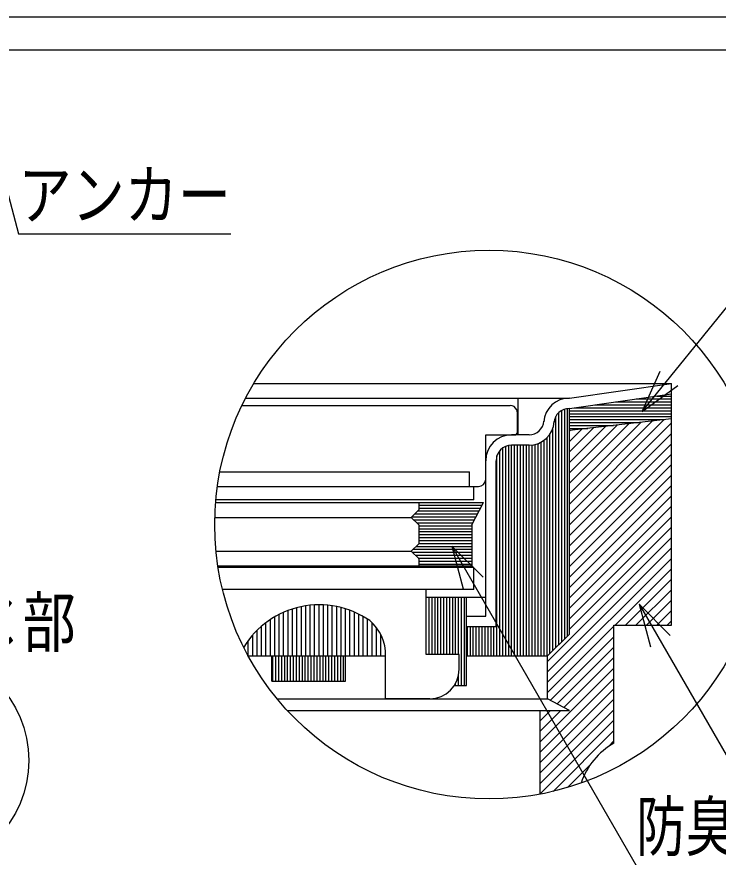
# Model space of a CAD drawing. Units: millimetres, scale not verified. Extents: x -1092 to 1092, y -744 to 696.
# Drawn here: x -644 to -390.1, y -309.6 to -5.5 of the extents above; entities that cross this region are included whole.
import ezdxf
from ezdxf.enums import TextEntityAlignment as Align

# ---------------------------------------------------------------- set-up
doc = ezdxf.new("R2010")
doc.units = ezdxf.units.MM
doc.header["$LTSCALE"] = 8
for name, color, linetype in [('0-1_計細線', 3, 'Continuous'), ('0-5_寸法線', 7, 'Continuous'), ('0-A_極細1', 7, 'Continuous'), ('0-D_寸法1', 7, 'Continuous'), ('1-1_寸法4', 7, 'Continuous')]:
    doc.layers.add(name, color=color, linetype=linetype)
doc.styles.add('ＭＳ ゴシック', font='')
doc.styles.get('ＭＳ ゴシック').set_extended_font_data('MS Gothic')

msp = doc.modelspace()

# ---------------------------------------------------------------- linework, layer by layer
at = {"layer": '0-1_計細線'}
for p, q in [((-689.996, -5.466), (426.004, -5.466)), ((-646.996, -17.466), (-99.996, -17.466))]:
    msp.add_line(p, q, dxfattribs=at)
at = {"layer": '0-5_寸法線'}
msp.add_lwpolyline([(-654.996, -40.478), (-643.348, -83.951), (-566.548, -83.951)], dxfattribs=at)
at = {"layer": '0-A_極細1'}
for p, q in [((-558.229, -138.176), (-407.072, -138.176)), ((-443.984, -143.433), (-407.072, -138.176)), ((-407.072, -141.871), (-407.072, -138.176)), ((-407.072, -222.643), (-407.072, -138.252)), ((-443.984, -147.204), (-407.072, -141.947)), ((-412.327, -142.696), (-407.072, -142.696)), ((-561.167, -143.433), (-443.984, -143.433)), ((-462.538, -156.767), (-462.538, -143.433)), ((-434.795, -145.896), (-407.072, -145.896)), ((-427.306, -144.829), (-407.072, -144.829)), ((-419.817, -143.762), (-407.072, -143.762)), ((-562.502, -146.1), (-465.472, -146.1)), ((-462.805, -155.7), (-462.805, -148.767)), ((-447.829, -232.724), (-447.829, -148.695)), ((-446.762, -231.657), (-446.762, -147.904)), ((-445.695, -230.59), (-445.695, -147.435)), ((-444.629, -229.524), (-444.629, -147.204)), ((-443.984, -228.879), (-443.984, -147.167)), ((-443.984, -148.029), (-407.072, -148.029)), ((-442.284, -146.962), (-407.072, -146.962)), ((-448.895, -233.79), (-448.895, -150.077)), ((-443.984, -149.096), (-407.072, -149.096)), ((-443.984, -150.162), (-407.072, -150.162)), ((-407.072, -150.938), (-443.984, -155.204)), ((-443.984, -151.229), (-409.591, -151.229)), ((-443.984, -185.575), (-409.644, -151.235)), ((-443.984, -181.804), (-413.908, -151.728)), ((-449.962, -234.857), (-449.962, -154.234)), ((-443.984, -178.032), (-418.172, -152.221)), ((-443.984, -152.296), (-418.819, -152.296)), ((-443.984, -189.346), (-407.072, -152.434)), ((-443.984, -174.261), (-422.436, -152.714)), ((-443.984, -170.49), (-426.7, -153.207)), ((-443.984, -153.362), (-428.047, -153.362)), ((-443.984, -166.719), (-430.964, -153.699)), ((-443.984, -162.948), (-435.229, -154.192)), ((-443.984, -154.429), (-437.275, -154.429)), ((-443.984, -159.176), (-439.493, -154.685)), ((-458.585, -156.767), (-464.938, -156.767)), ((-452.095, -236.767), (-452.095, -157.765)), ((-451.029, -235.924), (-451.029, -156.444)), ((-443.984, -155.405), (-443.757, -155.178)), ((-443.984, -193.117), (-407.072, -156.205)), ((-467.029, -236.767), (-467.029, -160.905)), ((-465.962, -236.767), (-465.962, -160.594)), ((-458.585, -160.5), (-464.938, -160.5)), ((-464.895, -236.767), (-464.895, -160.5)), ((-463.829, -236.767), (-463.829, -160.5)), ((-462.762, -236.767), (-462.762, -160.5)), ((-461.695, -236.767), (-461.695, -160.5)), ((-460.629, -236.767), (-460.629, -160.5)), ((-459.562, -236.767), (-459.562, -160.5)), ((-458.495, -236.767), (-458.495, -160.5)), ((-457.429, -236.767), (-457.429, -160.426)), ((-456.362, -236.767), (-456.362, -160.223)), ((-455.295, -236.767), (-455.295, -159.882)), ((-454.229, -236.767), (-454.229, -159.385)), ((-453.162, -236.767), (-453.162, -158.699)), ((-443.984, -196.889), (-407.072, -159.977)), ((-469.162, -236.767), (-469.162, -162.423)), ((-468.095, -236.767), (-468.095, -161.475)), ((-443.984, -200.66), (-407.072, -163.748)), ((-474.272, -222.367), (-474.272, -166.1)), ((-470.538, -226.1), (-470.538, -166.1)), ((-470.229, -236.767), (-470.229, -164.263)), ((-570.495, -170.1), (-480.138, -170.1)), ((-480.138, -175.433), (-480.138, -170.1)), ((-443.984, -204.431), (-407.072, -167.519)), ((-443.984, -208.202), (-407.072, -171.29)), ((-571.391, -175.433), (-476.938, -175.433)), ((-478.538, -180.229), (-478.538, -175.433)), ((-443.984, -211.974), (-407.072, -175.062)), ((-443.984, -215.745), (-407.072, -178.833)), ((-572.033, -181.267), (-475.072, -181.267)), ((-478.538, -180.229), (-571.944, -180.229)), ((-498.538, -181.267), (-498.538, -183.934)), ((-498.538, -182.162), (-475.549, -182.162)), ((-479.338, -189.267), (-475.072, -181.267)), ((-501.205, -186.601), (-498.538, -183.934)), ((-499.967, -185.362), (-477.256, -185.362)), ((-498.9, -184.296), (-476.687, -184.296)), ((-498.538, -183.229), (-476.118, -183.229)), ((-443.984, -219.516), (-407.072, -182.604)), ((-572.317, -186.601), (-501.205, -186.601)), ((-498.538, -189.267), (-501.205, -186.601)), ((-501.033, -186.429), (-477.825, -186.429)), ((-500.31, -187.496), (-478.393, -187.496)), ((-443.984, -223.287), (-407.072, -186.375)), ((-499.244, -188.562), (-478.962, -188.562)), ((-498.538, -189.267), (-498.538, -196.201)), ((-498.538, -189.629), (-479.338, -189.629)), ((-498.538, -190.696), (-479.338, -190.696)), ((-479.338, -189.267), (-479.338, -204.201)), ((-443.984, -227.059), (-407.072, -190.147)), ((-498.538, -191.762), (-479.338, -191.762)), ((-498.538, -192.829), (-479.338, -192.829)), ((-498.538, -193.896), (-479.338, -193.896)), ((-451.872, -238.718), (-407.072, -193.918)), ((-499.433, -197.096), (-479.338, -197.096)), ((-498.538, -194.962), (-479.338, -194.962)), ((-498.538, -196.029), (-479.338, -196.029)), ((-571.881, -198.867), (-501.205, -198.867)), ((-500.844, -199.229), (-479.338, -199.229)), ((-500.5, -198.162), (-479.338, -198.162)), ((-499.777, -200.296), (-479.338, -200.296)), ((-451.872, -242.489), (-407.072, -197.689)), ((-498.71, -201.362), (-479.338, -201.362)), ((-498.538, -201.534), (-498.538, -204.201)), ((-498.538, -202.429), (-479.338, -202.429)), ((-498.538, -203.496), (-479.338, -203.496)), ((-451.872, -246.26), (-407.072, -201.46)), ((-571.214, -204.201), (-479.338, -204.201)), ((-478.538, -204.762), (-571.127, -204.762)), ((-478.538, -212.762), (-478.538, -204.762)), ((-427.445, -225.604), (-407.072, -205.231)), ((-423.673, -225.604), (-407.072, -209.003)), ((-495.872, -212.762), (-569.519, -212.762)), ((-478.538, -212.762), (-495.872, -212.762)), ((-495.872, -236.229), (-495.872, -212.762)), ((-419.902, -225.604), (-407.072, -212.774)), ((-495.872, -215.433), (-474.272, -215.433)), ((-495.829, -236.229), (-495.829, -215.433)), ((-494.762, -236.229), (-494.762, -215.433)), ((-493.695, -236.229), (-493.695, -215.433)), ((-492.629, -236.229), (-492.629, -215.433)), ((-491.562, -236.229), (-491.562, -215.433)), ((-490.495, -236.229), (-490.495, -215.433)), ((-489.429, -236.229), (-489.429, -215.433)), ((-488.362, -236.229), (-488.362, -215.433)), ((-487.295, -236.229), (-487.295, -215.433)), ((-486.229, -236.229), (-486.229, -215.433)), ((-485.162, -236.229), (-485.162, -215.433)), ((-484.095, -236.229), (-484.095, -215.433)), ((-483.029, -247.433), (-483.029, -215.433)), ((-481.962, -247.433), (-481.962, -215.433)), ((-481.205, -247.433), (-481.205, -215.433)), ((-541.008, -236.767), (-541.008, -218.894)), ((-539.408, -236.767), (-539.408, -218.606)), ((-537.808, -236.767), (-537.808, -218.401)), ((-536.208, -236.767), (-536.208, -218.277)), ((-534.608, -236.767), (-534.608, -218.233)), ((-533.008, -236.767), (-533.008, -218.27)), ((-531.408, -236.767), (-531.408, -218.387)), ((-529.808, -236.767), (-529.808, -218.585)), ((-528.208, -236.767), (-528.208, -218.866)), ((-416.131, -225.604), (-407.072, -216.545)), ((-549.008, -236.767), (-549.008, -221.691)), ((-547.408, -236.767), (-547.408, -220.935)), ((-545.808, -236.767), (-545.808, -220.283)), ((-544.208, -236.767), (-544.208, -219.729)), ((-542.608, -236.767), (-542.608, -219.267)), ((-526.608, -236.767), (-526.608, -219.232)), ((-525.008, -236.767), (-525.008, -219.685)), ((-523.408, -236.767), (-523.408, -220.231)), ((-521.808, -236.767), (-521.808, -220.875)), ((-520.208, -236.767), (-520.208, -221.622)), ((-412.36, -225.604), (-407.072, -220.316)), ((-553.808, -236.767), (-553.808, -224.685)), ((-552.208, -236.767), (-552.208, -223.554)), ((-550.608, -236.767), (-550.608, -222.56)), ((-518.608, -236.767), (-518.608, -222.481)), ((-517.008, -236.767), (-517.008, -223.462)), ((-515.408, -236.767), (-515.408, -224.735)), ((-481.205, -222.367), (-474.272, -222.367)), ((-408.588, -225.604), (-407.072, -224.088)), ((-557.008, -236.767), (-557.008, -227.449)), ((-555.408, -236.767), (-555.408, -225.975)), ((-513.808, -236.767), (-513.808, -226.538)), ((-481.205, -226.1), (-470.538, -226.1)), ((-480.895, -236.767), (-480.895, -226.1)), ((-479.829, -236.767), (-479.829, -226.1)), ((-478.762, -236.767), (-478.762, -226.1)), ((-477.695, -236.767), (-477.695, -226.1)), ((-476.629, -236.767), (-476.629, -226.1)), ((-475.562, -236.767), (-475.562, -226.1)), ((-474.495, -236.767), (-474.495, -226.1)), ((-473.429, -236.767), (-473.429, -226.1)), ((-472.362, -236.767), (-472.362, -226.1)), ((-471.295, -236.767), (-471.295, -226.1)), ((-451.872, -250.031), (-427.872, -226.031)), ((-427.872, -268.271), (-427.872, -225.604)), ((-558.608, -236.767), (-558.608, -229.146)), ((-512.208, -236.767), (-512.208, -229.114)), ((-443.984, -228.879), (-451.872, -236.767)), ((-450.878, -252.809), (-427.872, -229.803)), ((-561.808, -233.739), (-561.808, -233.488)), ((-560.208, -236.767), (-560.208, -231.126)), ((-448.43, -254.132), (-427.872, -233.574)), ((-560.223, -236.767), (-510.538, -236.767)), ((-551.678, -245.833), (-551.678, -236.767)), ((-551.295, -245.833), (-551.295, -236.767)), ((-550.229, -245.833), (-550.229, -236.767)), ((-549.162, -245.833), (-549.162, -236.767)), ((-548.095, -245.833), (-548.095, -236.767)), ((-547.029, -245.833), (-547.029, -236.767)), ((-545.962, -245.833), (-545.962, -236.767)), ((-544.895, -245.833), (-544.895, -236.767)), ((-543.829, -245.833), (-543.829, -236.767)), ((-542.762, -245.833), (-542.762, -236.767)), ((-541.695, -245.833), (-541.695, -236.767)), ((-540.629, -245.833), (-540.629, -236.767)), ((-539.562, -245.833), (-539.562, -236.767)), ((-538.495, -245.833), (-538.495, -236.767)), ((-537.429, -245.833), (-537.429, -236.767)), ((-536.362, -245.833), (-536.362, -236.767)), ((-535.295, -245.833), (-535.295, -236.767)), ((-534.229, -245.833), (-534.229, -236.767)), ((-533.162, -245.833), (-533.162, -236.767)), ((-532.095, -245.833), (-532.095, -236.767)), ((-531.029, -245.833), (-531.029, -236.767)), ((-529.962, -245.833), (-529.962, -236.767)), ((-528.895, -245.833), (-528.895, -236.767)), ((-527.829, -245.833), (-527.829, -236.767)), ((-526.762, -245.833), (-526.762, -236.767)), ((-525.695, -245.833), (-525.695, -236.767)), ((-525.011, -245.833), (-525.011, -236.767)), ((-510.608, -236.767), (-510.608, -234.743)), ((-510.538, -252.229), (-510.538, -236.767)), ((-481.205, -236.767), (-451.872, -236.767)), ((-445.983, -255.456), (-427.872, -237.345)), ((-454.538, -267.783), (-427.872, -241.116)), ((-551.678, -245.833), (-525.011, -245.833)), ((-484.095, -247.433), (-484.095, -243.735)), ((-454.538, -271.554), (-427.872, -244.888)), ((-485.633, -247.433), (-481.205, -247.433)), ((-485.162, -247.433), (-485.162, -246.648)), ((-454.538, -275.326), (-427.872, -248.659)), ((-549.755, -252.271), (-451.872, -252.271)), ((-494.538, -252.229), (-510.538, -252.229)), ((-454.538, -279.097), (-427.872, -252.43)), ((-546.038, -256.538), (-443.984, -256.538)), ((-454.538, -282.868), (-427.872, -256.201)), ((-454.538, -286.75), (-454.538, -256.538)), ((-454.538, -264.012), (-447.064, -256.538)), ((-454.538, -260.241), (-450.835, -256.538)), ((-454.538, -286.639), (-427.872, -259.973)), ((-449.875, -285.747), (-427.872, -263.744)), ((-429.983, -269.626), (-427.872, -267.515)), ((-444.717, -284.36), (-436.278, -275.921))]:
    msp.add_line(p, q, dxfattribs=at)
for points in [[(-474.272, -172.767), (-474.272, -156.767), (-463.872, -156.767)], [(-498.538, -201.534), (-501.205, -198.867), (-498.538, -196.201)], [(-427.872, -225.604), (-407.072, -225.604), (-407.072, -222.643)], [(-483.872, -241.562), (-483.872, -236.229), (-495.872, -236.229)], [(-443.984, -256.538), (-451.872, -252.271), (-451.872, -236.767)]]:
    msp.add_lwpolyline(points, dxfattribs=at)
msp.add_circle((-473.071, -189.214), 99.281, dxfattribs=at)
for centre, radius, start, end in [((-443.984, -152.767), 9.333, 90, 175.84901), ((-465.472, -148.767), 2.667, 24.05455, 90), ((-465.472, -148.767), 2.667, 0, 24.05455), ((-443.984, -152.767), 5.6, 90, 175.84901), ((-458.585, -151.433), 5.333, 270, 356.64911), ((-458.585, -151.433), 9.067, 270, 356.64911), ((-464.938, -166.1), 9.333, 90, 180), ((-463.872, -155.7), 1.067, 270, 360), ((-464.938, -166.1), 5.6, 90, 180), ((-476.938, -172.767), 2.667, 270, 360), ((-534.538, -250.233), 32, 55.16629, 148.68485), ((-526.538, -236.229), 16, 358.0749, 50.0295), ((-494.538, -241.562), 10.667, 270, 360), ((-414.538, -291.365), 26.667, 120, 161.13979)]:
    msp.add_arc(centre, radius, start, end, dxfattribs=at)
at = {"layer": '0-D_寸法1'}
for p, q in [((-417.703, -148.266), (-411.172, -133.659)), ((-417.703, -148.266), (-404.744, -138.882)), ((-486.562, -196.979), (-475.249, -208.293)), ((-486.562, -196.979), (-482.421, -212.434)), ((-418.802, -218.003), (-407.488, -229.316)), ((-418.802, -218.003), (-414.661, -233.458))]:
    msp.add_line(p, q, dxfattribs=at)
for points in [[(-417.703, -148.266), (-384.971, -107.975), (-314.571, -107.975)], [(-486.562, -196.979), (-419.849, -312.532), (-243.849, -312.532)], [(-418.802, -218.003), (-385.486, -275.703), (-262.286, -275.703)]]:
    msp.add_lwpolyline(points, dxfattribs=at)
at = {"layer": '1-1_寸法4'}
msp.add_circle((-679.64, -274.562), 40, dxfattribs=at)

# ---------------------------------------------------------------- texts
at = {"layer": '0-5_寸法線', "style": 'ＭＳ ゴシック', "width": 0.8}
msp.add_text('アンカー', height=17.6, dxfattribs=at).set_placement((-643.348, -83.951), align=Align.BOTTOM_LEFT)
at = {"layer": '0-D_寸法1', "style": 'ＭＳ ゴシック', "width": 0.75}
msp.add_text('防臭インナーパッキン', height=17.6, dxfattribs=at).set_placement((-419.849, -312.532), align=Align.BOTTOM_LEFT)
at = {"layer": '1-1_寸法4', "style": 'ＭＳ ゴシック', "width": 0.8}
msp.add_text('Ｃ部', height=17.6, dxfattribs=at).set_placement((-661.071, -238.643), align=Align.BOTTOM_LEFT)

doc.saveas('drawing.dxf')
